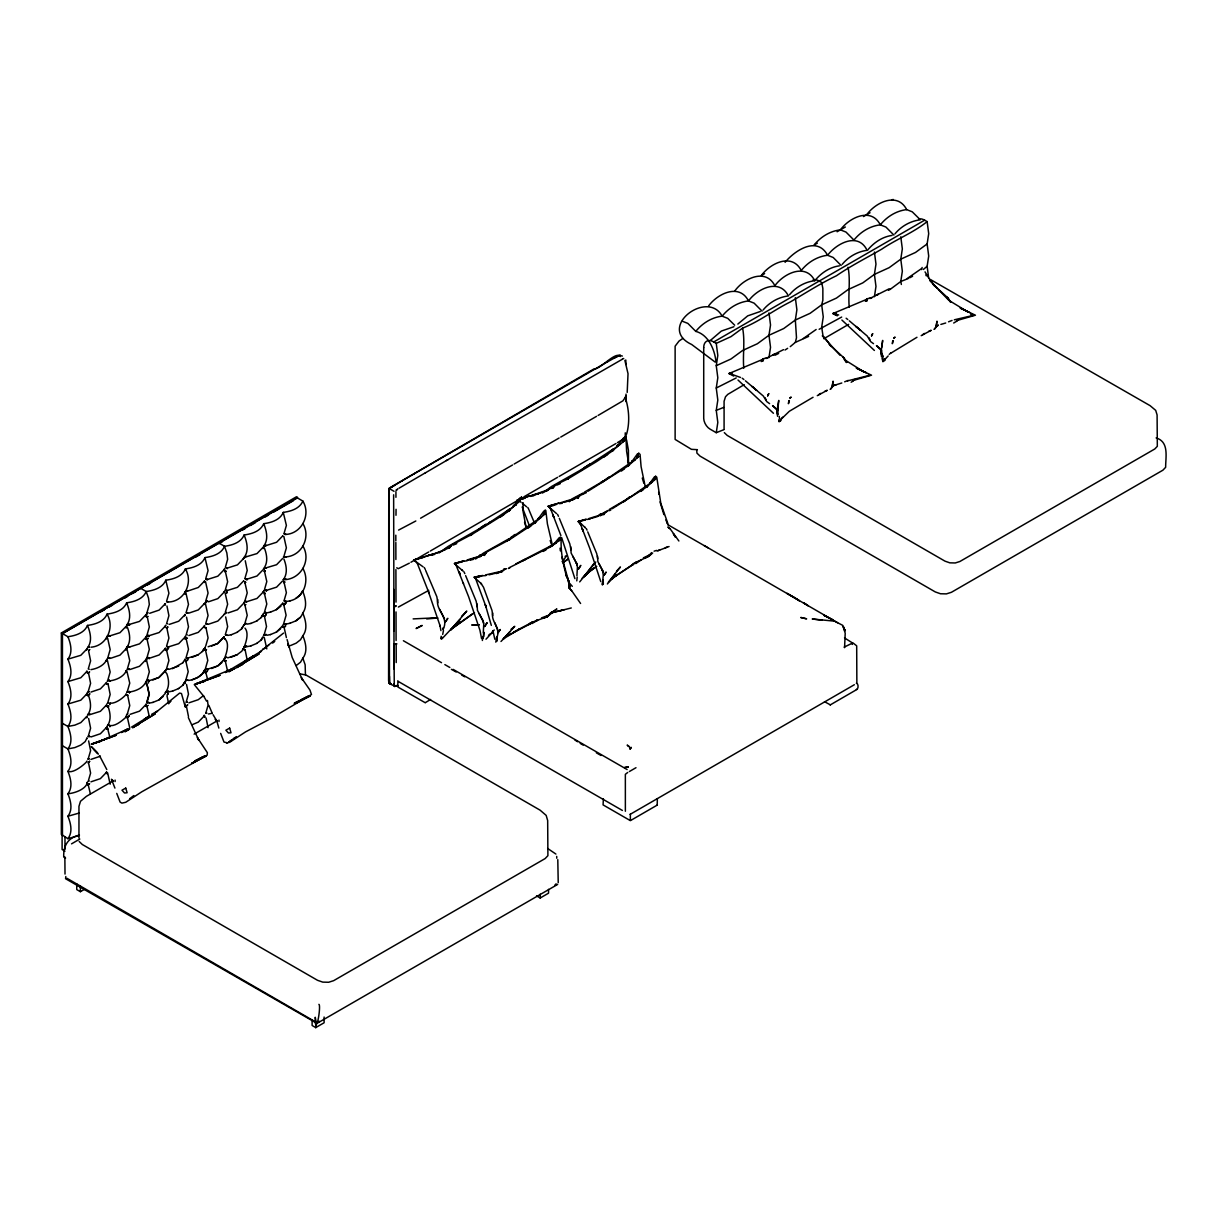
<?xml version="1.0" encoding="UTF-8"?>
<svg xmlns="http://www.w3.org/2000/svg" width="1227" height="1227" viewBox="0 0 1227 1227"><rect width="100%" height="100%" fill="white"/><g stroke="black" fill="none" stroke-linecap="round" stroke-linejoin="round"><path stroke-width="1.5" d="M76.749 883.854L76.749 889.59L80.384 891.692L84.556 889.284M80.384 891.692L80.384 885.955M312.118 1019.744L312.118 1025.481L315.753 1027.582L324.112 1022.766L324.112 1017.03M430.6 699.467L425.386 702.626M536.552 895.894L540.187 897.995L540.202 894.176M548.561 889.36L548.546 893.179L540.187 897.995M388.974 496.996L389.036 490.493L388.99 492.288M393.637 494.803L393.99 642.994M779.022 421.751L778.869 419.956L779.13 421.336L780.341 420.248M882.934 361.75L882.78 359.971L883.041 361.336L888.179 355.953M395.984 515.279L396.06 509.312M398.085 685.709L394.266 686.338L393.99 643.884M477.088 603.991L477.441 610.34L482.993 620.923L479.097 613.5M570.754 546.705L571.122 553.04L576.675 563.622L572.779 556.199M597.534 556.092L597.84 561.521L602.58 570.555L599.251 564.221M395.938 491.552L395.938 497.303M523.085 502.656L523.055 511.306L526 526.812M116.749 793.394L120.108 802.09L121.902 803.118L125.737 802.289L141.672 791.86L207.133 755.218L207.378 752.703L197.378 737.611L198.805 740.31L188.329 717.534M220.661 733.393L224.02 742.105L227.424 742.78M483.254 633.101L483.76 624.144L482.732 620.187L483.745 623.086M576.92 575.8L577.426 566.843L576.399 562.886L577.411 565.785M628.469 463.576L628.423 450.309L626.568 439.803M779.59 420.938L778.808 420.294M666.921 523.438L667.013 522.273M743.777 368.192C742.596 354.695 745.188 341.551 742.611 328.13C759.636 321.321 773.884 310.048 790.265 301.965C805.479 293.146 820.434 283.422 836.431 275.768C850.894 265.784 866.691 257.823 881.814 249.112C896.554 239.127 913.21 232.808 927.137 221.596L924.667 220.17L713.777 341.934A14.203 8.206 60 0 0 703.7 347.686M849.222 307.317C848.041 293.82 850.633 280.676 848.056 267.256M602.534 584.159L602.779 581.383L602.411 585.003L603.255 574.972L602.35 569.926L603.209 572.411M437.778 599.635C435.294 610.248 449.358 617.074 443.192 629.175L443.392 627.641L443.085 629.712M65.813 876.492L65.583 878.716L315.86 1022.751M560.141 540.34L560.34 538.454M86.58 650.019L87.086 648.439L86.58 650.034M86.642 671.89C86.197 674.451 87.47 668.853 86.642 671.859M86.642 761.307C89.602 759.436 74.954 774.16 67.899 771.369C70.783 778.347 72.945 787.274 67.899 793.808C70.783 800.786 72.945 809.713 67.899 816.246C70.783 823.225 72.945 832.151 67.899 838.685L62.393 835.05M106.488 727.488L106.672 728.761L106.488 727.473M126.059 626.767L126.243 628.04L126.059 626.752M126.059 649.129C125.66 652.427 126.596 644.65 129.31 646.782M126.059 671.476L126.059 672.411L126.228 670.939M129.495 692.764L129.495 691.829L129.495 692.78M145.568 638.331L145.814 639.098L145.798 637.273M149.127 703.332L149.127 703.316M165.2 648.884C164.924 652.396 165.814 645.785 165.2 648.868M204.28 582.073C204.909 578.208 204.265 584.083 204.28 582.089M204.28 604.42C212.363 596.107 202.7 604.006 204.28 604.436M204.28 626.782C204.909 622.917 204.265 628.791 204.28 626.798M204.28 649.129L205.154 647.043L204.51 649.911L206.519 649.62L205.17 650.218L204.28 649.144M204.28 671.506L204.802 672.488L205.154 669.405M204.28 716.2C203.866 712.32 205.921 720.356 204.28 716.215M568.868 587.733L568.929 581.751L566 575.049L566.383 576.061C563.147 563.546 560.448 552.181 561.23 538.208M881.768 347.226L882.673 340.416L881.354 350.078L883.501 360.953M86.642 783.639L87.47 782.044C86.749 787.918 77.562 792.703 67.899 793.808M126.059 693.822C127.945 693.378 117.639 703.731 110.537 703.209M126.059 716.169L126.887 717.764L129.31 715.678M145.568 638.316L146.442 636.23M204.28 671.491L205.17 669.39M483.085 638.163L483.53 634.466M576.767 580.862L577.211 577.165M568.822 586.23L569.175 583.392L569.757 586.199M492.717 613.009C490.631 621.844 501.536 628.27 496.567 638.178L496.751 636.92L495.815 642.181M779.038 420.6L779.544 421.49L781.108 420.37M305.431 674.804L305.155 664.804L302.854 658.163C307.885 651.629 305.722 642.703 302.854 635.724C307.885 629.19 305.722 620.264 302.854 613.285L300.538 617.288L296.167 620.724L289.94 623.285M482.364 640.494L482.947 636.828M627.196 392.41L628.025 373.683L624.865 360.355M441.689 636.92L441.291 638.96L441.705 638.27M442.702 634.42L443.468 630.54M441.03 638.592L441.183 636.276M703.715 347.686L703.715 418.422A8.85 5.107 60 0 0 709.988 429.082L716.261 432.702L717.81 422.441L716.261 410.37L717.81 400.094L716.261 388.023L717.81 377.763L716.261 365.692L717.81 355.431L716.261 343.361L713.777 341.934M768.976 357.594L770.525 347.318L768.976 335.262L770.525 324.986L768.976 312.916M790.265 346.643L795.341 342.379L796.492 337.762L795.341 320.032L796.89 309.771L795.341 297.701M874.422 296.719L875.971 286.443L874.422 274.373L875.971 264.112L874.422 252.041M928.701 278.345L927.137 266.274L928.701 256.014L927.137 243.943L928.701 233.667L927.137 221.596M626.552 434.327C629.957 422.425 629.098 409.542 625.356 397.809M844.575 647.672L845.204 633.193L842.704 625.341L834.575 621.153L812.213 618.991L822.228 620.248M921.554 269.587L922.137 267.455M86.642 738.93L87.086 737.856L85.169 741.629L80.798 745.065L74.847 747.58L67.899 748.915L62.454 745.771M145.798 614.926L145.63 616.399L147.332 613.101M145.798 659.635L145.814 661.46L147.332 657.81M165.369 603.623L165.2 605.11L165.369 603.607M145.798 681.982L145.814 683.807L145.814 681.967M145.798 704.344L145.814 706.169L145.814 704.329M184.94 592.334L184.94 594.144L186.013 590.847L188.206 590.862L186.489 590.509L184.94 592.319M184.94 704.099L184.771 705.586L184.94 704.083M224.081 636.798L223.851 637.841L224.081 636.782M243.652 625.494L244.725 624.006M126.059 649.114C126.335 644.804 131.028 648.362 129.31 646.782M126.059 671.46L126.243 670.924M545.018 510.785L543.438 514.926M638.684 453.484L637.104 457.625L638.914 456.337L628.147 465.846L629.466 465.079L587.917 491.275M638.807 453.008L637.043 457.548M655.571 476.459L654.221 479.987M655.663 476.045L654.16 479.926L655.755 478.898L646.568 487.012L647.703 486.352L612.196 508.73M544.174 513.177L543.362 514.849L545.233 513.638L534.481 523.147L535.8 522.38L509.082 539.987L509.726 539.558L486.92 551.797L484.742 554.543L482.825 554.466L484.573 554.696L482.594 554.405L480.34 556.398L481.613 555.57L467.027 560.003M856.369 689.497C858.655 689.421 858.655 683.301 856.354 683.24M626.23 396.076L622.902 400.846L598.101 415.432M650.632 554.543L651.399 552.625M520.355 499.834L521.582 496.812M625.141 436.843L622.856 441.689L624.957 440.34L611.966 451.137L613.638 450.171L596.598 461.582L567.626 479.067L568.438 478.591L555.31 485.064L552.656 488.07L550.417 488.193L552.395 488.285L550.11 488.177L547.411 490.417L548.776 489.558L531.797 495.371L538.208 493.821L536.429 494.266M520.417 499.818L521.49 497.288M625.034 437.318L622.963 441.735M560.248 537.119L558.362 540.877L560.018 539.957L550.846 546.721L509.297 567.656M560.172 537.518L558.469 540.954M624.834 398.238L626.123 395.631M224.372 658.592C225.599 656.798 228.559 656.752 225.17 657.657C219.188 668.531 232.286 646.813 225.415 639.42M145.814 614.911L147.347 613.101M145.814 637.258L147.332 635.463M145.814 659.62L147.792 657.611L149.065 658.163M243.652 625.479C244.679 622.917 248.928 623.347 244.74 624.006M555.31 884.897L555.816 883.977M62.454 835.541L62.454 633.577L297.409 497.932L302.854 501.076C299.664 508.745 290.814 511.352 283.268 512.38C280.078 520.049 271.228 522.656 263.698 523.684C260.507 531.352 251.658 533.96 244.112 534.987C240.921 542.656 232.072 545.263 224.541 546.291C221.335 553.96 212.486 556.567 204.955 557.595C201.765 565.264 192.915 567.871 185.369 568.899C182.179 576.567 173.329 579.175 165.798 580.202C162.608 587.871 153.758 590.478 146.212 591.506C143.022 599.175 134.172 601.782 126.642 602.81C123.452 610.479 114.602 613.086 107.056 614.113C103.866 621.782 95.016 624.39 87.485 625.417C84.295 633.086 75.445 635.693 67.899 636.721L61.35 632.948L61.35 834.467L62.454 835.096M86.703 649.19L80.798 655.31L67.899 659.16C70.783 666.138 72.945 675.08 67.899 681.598C70.783 688.577 72.945 697.519 67.899 704.037C70.783 711.031 72.945 719.958 67.899 726.476C70.783 733.47 72.945 742.396 67.899 748.915C70.783 755.909 72.945 764.835 67.899 771.369M86.703 671.629L80.798 677.749L67.899 681.598M86.703 694.068L80.798 700.188L67.899 704.037M125.875 626.583L119.97 632.703L108.804 636.215M86.703 716.522L80.798 722.626L74.847 725.142L67.899 726.476L62.454 723.332M106.289 682.764L100.384 688.884L90.951 692.074M125.875 649.022L119.97 655.141L110.537 658.332M145.446 615.279L139.541 621.399L126.642 625.249C131.688 618.715 129.51 609.788 126.642 602.81M106.289 705.218L100.384 711.323L89.218 714.85M145.446 637.718L139.541 643.838L128.375 647.35M165.031 603.975L159.127 610.095L149.694 613.285M106.289 727.657L100.384 733.761L90.951 736.952M145.446 660.157L139.541 666.276L130.108 669.467M165.031 626.414L159.127 632.534L147.961 636.046M165.031 648.853L159.127 654.973L149.694 658.163M184.602 615.11L178.697 621.23L169.265 624.42M204.188 581.368L198.283 587.488L188.851 590.678M106.289 772.535L100.384 778.639L90.951 781.829M164.74 671.338L158.835 677.457L152.884 679.973M145.446 705.05L139.541 711.154L130.108 714.344M165.031 671.307L159.127 677.411L149.418 680.648M184.602 637.549L178.697 643.669L167.532 647.196M204.188 603.807L198.283 609.926L188.851 613.117M223.759 570.064L217.854 576.184L206.688 579.696M165.031 693.746L159.127 699.85L152.884 702.411M182.777 662.718L184.602 660.003M204.188 626.245L198.283 632.365L188.851 635.555M223.759 592.503L217.854 598.623L208.421 601.813M243.345 558.76L237.44 564.88L226.274 568.392M182.777 685.157L184.326 682.488M184.602 682.442L183.053 685.111L178.421 688.592M202.363 651.414L203.897 648.73M204.188 648.7L202.639 651.368L197.992 654.85L192.041 657.365M223.759 614.942L217.854 621.061L208.421 624.252M243.345 581.199L237.44 587.319L226.274 590.831M262.915 547.457L257.01 553.576L244.112 557.426C249.158 550.892 246.98 541.966 244.112 534.987M204.679 669.835L202.363 673.853L197.992 677.289L192.041 679.804M223.483 637.427L217.578 643.546L211.611 646.062M204.955 669.804C202.256 676.292 195.154 679.467 188.575 680.479M223.759 637.396L217.854 643.5L208.145 646.736M243.345 603.638L237.44 609.758L228.007 612.948M262.915 569.895L257.01 576.015L245.845 579.527M282.501 536.153L276.596 542.273L265.431 545.785M241.52 628.807L243.053 626.123M223.759 659.835L217.854 665.939L206.688 669.467M243.345 626.092L241.796 628.761L237.148 632.242M262.915 592.334L257.01 598.454L245.845 601.982M282.501 558.592L276.596 564.711L263.698 568.561C268.314 562.58 266.934 554.313 264.265 547.779M302.854 501.076C311.275 514.957 301.474 534.174 285.001 534.481M204.188 716.016L198.283 722.12L192.317 724.636M261.09 617.503L262.639 614.819M243.345 648.531L241.796 651.2L237.148 654.681L231.197 657.197M262.915 614.788L261.382 617.457L256.734 620.939M282.501 581.031L276.596 587.15L265.431 590.678M302.854 523.515C311.275 537.411 301.474 556.613 285.001 556.92M261.09 639.942L262.639 637.273M262.915 637.227L261.382 639.896L256.734 643.377M282.501 603.485L276.32 609.635M302.854 545.954C311.781 560.647 300.37 580.049 283.268 579.696C287.9 573.73 286.505 565.448 283.851 558.929M282.501 625.923L276.596 632.028L270.354 634.589M302.854 635.724L300.538 639.727L296.167 643.163L290.216 645.678M302.854 658.163L300.538 662.166L296.167 665.601M67.899 659.16C72.945 652.626 70.783 643.7 67.899 636.721M87.485 647.856C92.531 641.322 90.353 632.396 87.485 625.417M88.252 668.976L90.599 660.878L88.635 651.184M88.252 691.414L90.599 683.316L88.635 673.623M107.838 657.672L110.169 649.574L107.639 638.209M87.485 715.172C92.102 709.206 90.721 700.924 88.068 694.405M107.838 680.111L110.169 672.013L107.056 658.991C104.402 665.402 97.439 668.577 90.951 669.635M146.995 612.626L149.326 604.528L148.528 598.147L146.212 591.506L140.768 588.362M166.565 601.322L168.912 593.224L165.798 580.202M107.838 702.55L110.169 694.451L108.221 684.758M127.409 668.807L129.755 660.709L126.642 647.687C131.258 641.706 129.878 633.439 127.225 626.905M146.995 635.065L149.326 626.966L147.378 617.273M88.252 736.292L90.599 728.194L88.635 718.501M127.409 691.246L129.755 683.148L126.642 670.126C123.988 676.537 117.01 679.712 110.537 680.77M146.995 657.503L149.326 649.405L146.795 638.04M166.565 623.761L168.912 615.663L166.949 605.969M88.252 758.731L90.599 750.633L88.635 740.939M205.722 578.715L208.069 570.616L204.955 557.595M127.409 713.685L129.755 705.586L127.792 695.893M146.995 679.942L149.326 671.844L146.212 658.822M166.565 646.2L168.912 638.101L166.949 628.408M186.151 612.457L188.483 604.359L185.952 592.994M88.252 781.17L90.599 773.071L88.635 763.378M146.703 702.427L149.05 694.329L147.102 684.635M205.722 601.153L208.069 593.055L205.538 581.69M225.308 567.411L227.639 559.313L226.842 552.932L224.541 546.291L219.081 543.147M146.995 702.381L149.326 694.283L146.212 681.261C143.559 687.672 136.596 690.847 130.108 691.905M166.565 668.638L168.912 660.54L166.381 649.19M186.151 634.896L188.483 626.798L186.535 617.104M225.308 589.85L227.639 581.751L225.108 570.386M186.151 657.335L188.483 649.236L185.952 637.887M205.722 623.592L208.069 615.494L205.538 604.144M185.875 679.819L188.206 671.721L185.676 660.371M244.879 578.546L247.225 570.448L245.262 560.754M263.698 546.122C268.728 539.589 266.566 530.662 263.698 523.684M205.722 646.031L208.069 637.933L206.105 628.239M225.308 612.288L227.639 604.19L225.108 592.84M205.446 668.516L207.792 660.417L205.262 649.068M284.035 533.5L286.382 525.401L283.268 512.38M186.151 702.212L188.483 694.114L186.535 684.421M225.308 634.727L227.639 626.629L225.691 616.936M244.879 600.985L247.225 592.886L244.694 581.537M264.465 589.681L266.796 581.583L264.265 570.233M284.035 555.938L286.382 547.84L283.851 536.475M244.879 623.423L247.225 615.325L244.694 603.975M205.722 713.347L208.069 705.249L207.47 700.479M264.465 612.12L266.796 604.021L264.265 592.672M264.188 634.604L266.52 626.506L264.572 616.813M284.035 600.816L286.382 592.718L283.851 581.368M283.759 623.301L286.106 615.202L283.575 603.853M302.563 613.316C307.609 606.798 305.446 597.871 302.563 590.877L300.247 594.896L295.891 598.331M543.883 511.015L538.515 518.484L540.693 517.441L506.904 540.862L510.846 537.779M637.565 453.729L632.181 461.199L634.359 460.14L601.797 482.548M654.605 476.659L650.019 483.039L651.874 482.15L623.009 502.165L626.383 499.512M615.433 573.791L607.38 583.975M486.582 552.227L485.002 554.543L482.242 554.88L480.094 556.813M580.264 494.941L578.684 497.257L575.908 497.579L572.119 500.355M605.647 511.874L604.298 513.852L600.095 515.785M649.221 555.233L645.003 558.362M595.785 561.966L579.681 581.905M459.972 619.604L442.011 638.776M562.81 560.662L563.53 559.65M493.177 631.445L485.999 639.206M226.52 593.162L227.164 592.135L226.52 593.178M148.252 705.418L148.237 705.433M263.866 590.8L263.053 592.38L263.882 590.785M509.757 631.859L503.392 638.991L514.757 626.322L511.03 629.328M520.294 497.548L513.914 505.601L516.184 504.496L506.444 511.766L507.518 510.846M623.853 437.594L617.472 445.631L619.742 444.542L609.988 451.797L611.077 450.876M148.237 683.086L148.605 682.58M129.034 716.231L127.792 717.488M566.122 556.598L562.104 561.644M493.009 631.199L491.306 633.515L494.205 629.972M648.991 555.171L643.393 557.871M451.367 545.494L449.435 548.024L445.094 549.236M554.926 485.524L552.978 488.055L549.742 488.668M559.251 537.656L554.175 543.714L555.908 542.932L553.745 543.76L556.153 542.84L548.883 547.38L550.693 545.938L515.846 563.883M504.098 569.42L502.549 571.307L496.291 573.576M488.484 635.509L489.742 634.068M582.165 578.208L585.141 575.08M785.096 262.302C794.943 250.308 817.167 235.737 827.596 255.277L833.194 257.486L841.139 265.477M548.162 615.417L544.113 618.285M780.832 419.22L782.688 417.18M761.353 360.738L764.007 358.529L767.995 357.717L765.909 358.483L783.501 349.664M547.641 615.601L541.506 617.917M865.25 300.753L867.918 298.544L871.891 297.732L869.805 298.498L889.222 288.774M781.461 418.898L789.329 411.275L813.056 397.272M682.227 321.183L687.841 323.391L695.786 331.382C708.378 334.726 714.681 349.48 715.97 361.628A1.641 0.951 60 0 1 715.004 361.965L691.66 344.48C656.215 327.885 707.458 288.897 722.151 316.167L727.749 318.36L734.682 325.216M708.592 305.952C717.534 293.652 739.329 282.946 748.501 300.937L754.114 303.146L762.059 311.137M695.786 331.382C702.304 323.268 711.706 317.364 722.151 316.167C728.654 308.038 738.071 302.133 748.501 300.937C757.458 288.621 779.252 277.931 788.424 295.922C778.562 297.118 769.406 302.348 763.133 309.986M734.958 290.738C743.899 278.422 765.694 267.731 774.866 285.722C783.808 273.406 805.602 262.716 814.774 280.707C820.94 273.161 829.575 267.195 839.36 265.845M710.402 340.431L721.353 331.075L733.915 326.719M737.841 324.066L747.703 315.86L760.28 311.505M817.335 243.176L814.038 245.078C820.556 236.964 829.958 231.059 840.403 229.863C849.345 217.547 871.139 206.857 880.311 224.848L885.909 227.056L893.869 235.047M789.498 294.771C795.771 287.133 804.927 281.888 814.774 280.707M866.753 214.648C875.71 202.332 897.504 191.642 906.676 209.618L912.274 211.826L919.207 218.682M842.213 264.342C848.501 256.688 857.658 251.458 867.504 250.262C873.67 242.716 882.29 236.765 892.09 235.415M894.928 233.897C901.216 226.259 910.373 221.013 920.219 219.832M547.119 490.877L548.653 489.266M761.599 361.213L763.654 358.974L728.976 373.56L733.685 376.06M865.51 301.228L867.55 298.989L832.872 313.56L837.32 315.83M500.984 641.476L504.834 637.488M244.725 556.951C239.679 562.273 249.526 553.684 244.74 556.935M244.725 646.368C238.759 656.936 251.826 636.307 244.986 628.117M186.964 705.617L187.746 704.681L186.949 705.617M264.296 635.065C260.599 637.519 269.909 632.733 264.296 635.065M284.802 626.767C288.268 623.408 281.535 629.236 284.787 626.782M146.458 636.215L149.065 635.816M244.74 646.353L246.734 646.062L243.943 647.289L251.06 645.847M585.371 575.325L583.469 577.227L593.807 563.76M131.58 727.09L149.525 716.031L144.142 719.344L148.038 716.737M475.57 559.021L483.591 553.009L509.113 538.714M569.236 501.736L572.917 498.407L583.254 492.947M263.56 648.715L259.909 652.319L261.443 651.092L225.4 672.534L231.013 669.344L194.265 684.574L203.851 696.43M649.328 554.957L650.325 554.006M453.745 627.058L450.539 630.126L466.781 611.077L461.551 616.383M439.082 552.917L448.162 546.398L480.171 528.27L477.472 530.463M542.641 492.947L551.705 486.429L583.73 468.3L581.031 470.493M761.2 361.536L763.363 360.83M889.192 354.419L890.848 352.87M586.322 574.359L584.911 575.662L592.258 569.282M450.662 629.574L474.481 612.687M585.816 574.451L593.837 568.254M550.217 613.776L548.822 614.957M652.687 552.994L648.868 556.291L634.742 562.871L636.031 562.334L614.006 577.089L633.607 564.236L631.583 565.371M742.611 328.13L730.985 336.643L716.261 343.361M819.161 329.281L841.676 317.057M927.137 243.943L915.511 252.455L900.787 259.158L889.161 267.67L874.422 274.373L862.796 282.885L848.056 289.603L836.431 298.1L821.691 304.817L810.081 313.33L795.341 320.032L783.716 328.545L768.976 335.262L757.35 343.759L742.611 350.477L730.985 358.99L716.261 365.692M923.333 269.48L927.137 266.274M507.349 510.999L509.68 509.052L488.944 522.963M610.908 451.03L613.224 449.082L582.288 469.312M891.047 353.054L916.952 337.287M478.745 529.282L491.429 521.46L489.021 522.947M503.085 639.022L519.389 629.098L513.898 631.936M183.053 662.672L172.455 668.669M158.835 699.896L163.206 696.461M280.952 606.153L276.596 609.589L270.354 612.15M221.934 662.549L217.578 665.985L211.611 668.5M276.32 632.074L280.676 628.638M295.891 620.77L300.247 617.334M202.639 696.246L198.283 699.681L188.851 702.872M597.963 515.938L607.994 510.478M627.718 772.473L625.356 774.314L625.371 811.262M393.99 607.104L396.244 605.801L394.082 607.028M129.694 798.7L133.835 795.556M233.59 738.715L236.366 736.614M232.21 739.758L228.605 742.212L234.786 737.81M452.272 628.408L472.794 613.592M268.744 645.095L263.053 649.39L283.529 633.086M816.139 329.496L803.363 338.468M519.527 501.322L508.407 511.107L510.095 510.141L501.322 516.122L470.202 535.509L472.41 534.113L451.751 545.033L449.113 548.04L446.873 548.162L448.852 548.254L446.551 548.147L443.852 550.386L445.217 549.512L434.143 553.914L413.668 560.018L423.1 566.828M657.197 805.127L657.35 798.639M613.377 577.411L617.258 574.512L608.393 582.181L620.417 566.981L616.506 571.184M562.718 562.779L568.362 558.791M527.717 528.331L530.8 526.107M621.399 471.03L624.466 468.806M640.801 491.444L643.423 489.542M591.92 569.849L596.46 566.567M245.185 601.322L246.903 601.675L245.201 601.322M147.332 680.172L146.458 680.924L149.065 680.525M147.332 702.534C144.663 703.731 151.258 701.43 147.347 702.519M824.881 391.244L827.289 390.293L817.289 395.661M928.793 331.244L931.201 330.308L921.186 335.677M818.624 394.726L820.495 393.407M922.52 334.741L924.391 333.422M853.409 380.861L851.155 382.241M957.305 320.86L953.686 323.023M564.19 561.828L568.285 558.96M500.371 517.042L504.067 514.45M603.929 457.073L607.626 454.496M592.38 569.313L596.69 566.322M565.11 556.414L566.061 555.754M682.872 338.391L679.006 341.075L675.126 346.183L675.126 439.435L691.445 449.327L697.396 449.68M603.362 798.731L603.086 804.897L630.371 820.648L657.365 805.019M604.267 480.493L601.123 482.288L604.528 480.478M535.386 621.107L537.319 619.788M907.274 278.483L921.4 268.667M510.953 537.334L515.355 534.466L513.714 535.524M604.635 480.033L609.021 477.165L607.396 478.239M626.476 499.144L630.233 496.69L628.822 497.595M736.231 377.931L716.261 388.023M785.019 350.032L787.642 348.33M890.465 289.158L900.787 281.489L908.164 278.56M479.435 556.721L468.177 560.125M572.181 500.018L573.101 499.42M441.705 551.49L442.84 550.785M545.263 491.536L546.383 490.815M602.779 481.413L584.405 492.165M624.896 500.325L609.19 509.496M885.004 360.37L882.842 361.321L882.029 358.192M635.755 563.592L641.445 559.711M248.038 659.359L253.422 656.031L244.357 661.506L248.989 658.807M315.845 1021.493L315.247 1017.275C315.968 1037.781 321.336 1005.281 318.897 1004.346M617.457 442.61L623.454 438.959M395.385 484.726L390.431 487.794L401.996 480.846M633.101 563.638L636.675 562.411M398.928 488.269L425.539 472.717M425.294 472.901L462.855 450.969M401.858 480.938L414.619 473.499M543.208 551.46L546.153 549.742M397.885 680.694L397.824 686.982L425.155 702.703M824.529 701.706L830.357 704.85M61.35 632.948L296.489 496.751L297.594 497.38L62.454 633.577M414.481 473.607L594.926 369.097M446.383 460.57L448.024 459.634M462.947 451.061L622.534 359.128M415.83 520.984L398.591 530.079M420.6 518.223L512.533 464.987M514.144 464.051L559.113 438.008M560.739 437.073L596.521 416.352M410.922 562.257L428.652 551.997M430.278 551.046L517.457 500.57M523.868 496.843L557.564 477.334M559.159 476.413L615.954 443.53M127.976 728.761L121.488 732.519L127.102 729.329L99.218 741.629L108.835 737.626M428.744 590.371L398.392 607.058M629.374 771.522L635.985 767.703M844.176 647.135L852.888 642.871L856.691 645.831L856.86 682.918M854.345 684.727L630.111 814.375M830.173 704.958L857.351 689.206M101.181 611.675L104.479 609.758M109.433 606.905L112.731 605.003M124.28 598.331L127.577 596.429M132.531 593.577L135.829 591.675M147.378 585.003L150.676 583.101M195.216 557.38L200.154 554.527M219.081 543.592L222.394 541.69M242.179 530.263L245.477 528.362M250.431 525.509L255.385 522.641M265.277 516.935L268.575 515.018M273.529 512.165L293.314 500.739M594.773 369.189L607.534 361.812M764.605 273.621L761.323 275.523C770.265 263.207 792.059 252.517 801.231 270.507C807.734 262.394 817.151 256.474 827.596 255.277C836.17 243.82 857.136 232.194 866.477 249.127M837.105 231.765L845.342 227.01M863.471 216.55L870.05 212.746M744.222 384.665L727.78 394.373L725.51 396.75L724.083 401.275L724.083 429.496M823.808 338.729L848.67 324.357M586.414 492.61L581.935 494.619M112.93 781.016L86.411 796.338L80.507 801.277L78.957 806.369L78.957 838.087M194.127 734.129L217.332 720.74M609.543 510.677L610.908 509.88M79.448 835.05C67.424 837.964 63.313 846.047 63.727 857.029L65.552 858.087L64.862 856.983L65.016 874.084M71.534 843.854L79.801 839.069M315.247 1023.732L319.388 1021.339L317.318 1022.275M554.773 885.434L556.843 884.238M316.183 1023.839L557.656 884.422M303.437 698.746L308.483 696.092L300.569 700.157M607.396 361.919L619.083 355.385L622.38 356.045M518.73 629.328L533.055 621.844L531.889 622.319L547.334 616.706L556.859 608.96L551.675 612.38M614.006 358.146L620.341 355.109M409.312 563.178L398.3 568.684L396.735 567.794M151.627 714.329L157.547 711.077L155.998 712.304L179.633 693.086L181.458 693.5L185.4 707.335M551.306 612.564L552.978 611.644M506.644 636.199L530.739 623.592L528.638 624.604M958.103 319.802L956.569 320.63L975.434 315.201L960.189 308.069L970.143 312.716M888.44 290.308L890.342 289.296M891.63 200.2L893.118 199.418M909.636 277.808L912.581 276.29M808.608 336.413L795.341 342.379M497.288 572.84L489.036 574.834M199.526 758.731L204.572 756.077L195.231 760.863M549.972 613.27L571.276 607.963M775.004 355.232L778.67 353.391M294.327 703.24L298.913 700.97M301.949 699.451L306.535 697.181M619.482 444.741L616.951 445.815L619.482 444.741L618.316 445.248M515.923 504.711L513.392 505.785L515.923 504.711L514.757 505.217M294.403 703.194L303.56 698.669M530.11 622.963L534.006 621.982M855.28 379.281L852.673 380.615L871.523 375.186L856.277 368.069L863.256 371.459L845.418 360.263L846.339 361.888L843.194 357.18L846.477 362.548M508.361 568.5L509.895 567.794M658.04 550.647L659.942 549.727M225.17 571.782L226.09 571.261L225.17 571.782M87.915 673.393L89.617 671.921L87.899 673.393M87.915 695.74L89.893 693.73L87.899 695.74M225.17 638.853L223.912 638.285L225.17 638.853M225.17 661.2L226.09 660.678L225.17 661.2M87.915 762.811L87.899 762.811M87.915 785.157L89.617 783.7L87.899 785.157M234.418 668.638L233.084 669.282L235.4 668.224M147.347 635.463C148.958 633.853 149.418 638.009 149.065 635.831M147.347 657.81C148.958 656.2 149.418 660.371 149.065 658.178M147.347 680.172C148.958 678.562 149.418 682.718 149.065 680.54M127.777 717.488L126.059 717.135M289.94 600.847C304.112 597.764 309.864 580.432 302.854 568.392M250.783 623.454L257.01 620.893M231.197 634.758L237.44 632.196M198.283 654.804L186.826 658.378M178.697 666.108L168.989 669.344M250.783 645.893L257.01 643.331M237.44 654.635L227.731 657.871M172.455 691.108L178.697 688.546M100.384 756.2L90.951 759.39M79.31 813.01L67.899 816.246M79.31 835.464L67.899 838.685M556.889 485.064L560.279 483.668M453.33 545.018L456.72 543.638M536.245 620.831L537.641 620.264L531.935 623.577M423.085 557.549L413.668 560.018L440.263 551.905M716.261 410.37L723.639 407.441M716.261 432.702L723.639 429.772M948.548 321.796L952.029 320.446M844.651 381.796L848.133 380.431M104.096 739.605L91.243 744.053M463.775 560.846L454.419 563.561L462.886 570.908L462.226 570.08M586.153 519.22L578.162 521.536L580.693 524.619L580.172 523.331L589.727 548.239L600.77 581.598M847.55 380.876L870.173 375.186M657.151 551.015L669.068 546.521M525.233 498.147L517.227 500.049L519.067 501.398L517.227 500.049L530.34 495.723M555.003 504.987L556.214 504.527M462.548 561.828L454.419 563.561L463.07 561.122M585.11 520.064L578.162 521.536L585.555 519.466M954.345 319.802L974.085 315.201M665.279 547.748L667.319 547.012M529.589 495.953L518.131 499.742L519.067 501.398M551.245 506.26L553.76 505.401M390.892 683.577L389.588 683.562L389.48 681.2L389.005 506.966M390.815 683.608L388.898 683.27L388.591 680.387L388.76 488.438L594.067 368.882C599.528 370.079 616 350.493 620.31 356.443M543.822 491.935L534.021 495.11M559.405 502.978L548.086 506.26L556.567 513.607M564.159 502.38L567.349 501.368M591.889 518.223L597.672 516.46M195.814 684.053L204.526 681.399M100.614 741.399L91.902 744.037L96.504 742.642M622.518 358.867L623.715 358.499M558.684 503.177L548.086 506.26L549.297 506.429L551.046 509.849L550.432 508.361L560.892 535.57M431.659 555.279L434.542 554.405M568.101 501.137L570.923 500.309M395.416 686.384L389.603 683.792L389.45 676.368M836.185 384.772L834.437 385.278L841.799 382.993M564.359 609.65L552.104 612.58M940.864 324.419L945.695 323.008M482.84 575.448L474.174 577.211L481.551 583.975L480.861 583.224L483.515 587.242L492.012 610.509L492.733 615.678M559.865 610.908L563.408 609.88M654.098 551.153L656.69 550.402M481.628 576.215L474.174 577.211L482.073 575.632M470.34 560.141L473.637 559.297M432.886 554.236L434.649 553.776L428.238 555.34L429.772 554.972M582.779 493.944L574.006 499.098L575.294 498.269L560.693 502.702M607.81 511.03L600.31 515.417L601.399 514.726L588.929 518.515M503.622 569.175L505.723 568.684M836.293 313.038L832.872 313.56L835.066 313.176M732.381 373.023L728.976 373.56L731.154 373.161M906.676 209.618C896.231 210.829 886.83 216.734 880.311 224.848C869.882 226.044 860.464 231.949 853.946 240.063L846.001 232.072L840.403 229.863M551.092 612.396L553.392 611.936M530.401 496.414L533.76 495.754M169.265 601.982C185.032 600.862 193.299 582.043 185.369 568.899M284.725 601.859L290.216 600.801M265.431 613.117L270.63 612.104M90.951 647.196C106.718 646.077 114.985 627.258 107.056 614.113M247.302 624.129L251.06 623.408M285.001 624.252L290.216 623.239M227.731 635.433L231.474 634.712M266.888 635.264L270.63 634.543M172.746 691.062L165.522 692.442C169.74 687.013 169.004 679.421 166.673 673.332M149.418 703.086L153.16 702.365M110.537 725.648C116.534 726.047 123.942 719.022 126.059 717.12M208.421 714.007L211.903 713.332M506.398 568.73L498.085 572.61L499.604 571.705L485.693 574.911M865.541 301.121L867.274 300.83M89.234 646.89L87.899 647.488L89.249 646.89M89.234 669.252L89.249 669.252M89.234 691.599L87.899 692.197L89.249 691.599M89.234 713.961L87.899 714.559L89.893 714.237M89.234 736.307C85.675 736.721 91.948 736.706 89.249 736.307M89.234 758.669L87.899 759.268L89.249 758.669M89.234 781.016L89.249 781.016M559.451 503.668L562.349 503.269M586.629 519.496L590.356 518.99M464.327 561.168L467.226 560.77M426.689 618.945L437.901 617.994M834.237 313.621L838.67 315.002M730.188 373.744L740.51 377.456M483.285 575.739L485.938 575.57M413.146 618.899L435.846 617.81M518.546 500.294L521.061 502.272M414.987 560.264L417.487 563.853L429.266 593.669L428.116 590.754L440.186 626.153L439.987 625.233L440.907 630.617M478.806 624.834L471.751 625.003L479.282 624.834M579.159 521.828L585.402 527.825L584.834 527.119M455.57 563.883L468.653 596.813L479.941 630.279L481.582 638.623M299.955 673.838L305.998 675.019L540.11 810.173L546.168 815.388L547.671 820.541L547.902 855.679L545.156 858.563L333.652 980.664L328.652 982.26L322.762 982.121L317.548 980.312L82.332 844.513L79.188 841.492M475.217 577.549L486.168 607.212L485.309 604.65L491.321 625.387M394.02 491.306L389.45 488.637M89.249 713.961L89.893 714.252M970.618 314.219L972.444 314.633M226.535 742.948L229.633 742.304L245.569 731.875L270.538 718.7L311.474 694.513L309.986 690.111L301.29 677.626L302.716 680.325L292.225 657.549L287.103 639.604M868.532 374.618L870.173 375.063M930.388 279.495L1150.098 405.662L1155.696 410.37L1157.092 414.941L1157.322 446.321L1154.791 448.975L959.867 561.506L955.266 562.963L949.821 562.84L944.989 561.153L727.228 435.432L724.313 432.64M966.324 311.137L967.75 311.719M967.152 311.474L949.744 300.86M451.383 669.328L456.199 672.013M596.337 752.811L601.031 755.479M667.657 524.604L708.408 548.024M461.766 675.111L464.742 676.813M704.206 545.57L837.612 622.764M1156.125 437.916C1169.346 441.843 1165.573 456.996 1165.65 467.303L1162.905 470.186L951.4 592.304L946.416 593.883L940.511 593.761L935.296 591.935L700.08 456.137L696.936 453.131L696.706 449.726M844.498 637.917L851.921 642.595L852.366 644.42M403.392 640.739L441.521 662.687M444.849 664.605L449.818 667.473M453.131 669.375L627.135 769.544M398.637 681.66L622.38 810.449M547.671 848.486L555.892 854.053M64.985 851.17L62.102 849.498L62.102 835.234M316.781 1022.628L66.933 878.287M580.233 743.409L583.208 745.126M574.957 740.08L577.595 741.737M873.517 343.667L870.633 341.597L867.244 336.045L859.713 329.649M769.605 403.668L766.737 401.582L763.332 396.045L755.801 389.634M129.31 624.42L126.519 625.663C127.654 622.043 130.752 626.736 129.31 624.436M168.452 691.246C163.758 693.378 164.142 692.856 168.452 691.246M129.31 669.129C124.172 668.623 131.166 670.172 129.31 669.144M109.74 658.071C104.602 657.565 111.596 659.114 109.74 658.086M129.31 691.491L126.887 692.227L129.31 691.491M846.139 318.238L847.78 319.511M742.228 378.223L743.869 379.496M949.345 300.584L951.201 302.087M845.434 360.585L847.29 362.088M668.24 527.411L669.865 528.714L667.979 526.95M522.288 503.177L526.659 506.858M858.302 328.453L855.971 326.474L860.587 330.385L849.299 320.814M754.39 388.438L752.059 386.459L756.691 390.37L745.402 380.799M394.649 686.599L394.128 683.684M841.891 320.032L874.391 350.447M737.994 380.033L773.439 413.284M93.62 749.191L97.669 753.163L91.304 746.583L98.267 754.191M881.339 349.588L876.446 345.615L881.661 350.784M777.443 409.588L772.55 405.6L777.765 410.769L778.762 400.416L777.611 406.919L777.995 414.143M111.964 779.758L113.451 781.2L111.442 779.252L114.924 788.087M678.884 540.984L670.279 529.021M572.303 586.322L568.853 582.503M844.437 359.818L846.093 361.49M937.413 288.483L929.805 280.6M948.348 299.833L938.364 289.48M840.096 355.339L822.274 335.815M580.586 603.485L571.843 590.939M213.084 714.727L216.811 720.924L218.835 728.086M928.057 276.903L925.035 271.888M928.747 278.008L934.652 285.707L933.256 284.48L947.719 297.762L950.879 302.256M948.854 299.434L947.091 297.179L950.25 301.903M439.573 609.267L444.45 618.715M824.145 336.904L830.74 345.692L829.36 344.48L843.808 357.747L846.967 362.241M203.36 695.602L206.504 701.062M99.464 755.587L106.795 769.544M282.624 604.39L284.787 604.42L282.609 604.374M184.771 638.531L187.378 638.132L184.94 638.853L185.584 635.985L184.771 638.515M109.924 703.117L109.755 704.62L109.924 703.132M494.849 622.779L497.748 629.681M527.855 507.579L528.822 509.42M424.297 567.549L425.263 569.389M288.912 646.522L287.701 644.129L289.311 647.335M545.8 510.386L547.411 523.929L552.549 545.8M568.254 581.399L570.156 587.35M529.174 510.401L533.791 521.368M425.631 570.371L436.843 596.751L437.84 602.84M665.816 519.972L666.568 521.521M586.276 528.53L587.043 530.141M557.579 514.435L558.484 516.322M463.913 571.736L464.818 573.622M869.007 337.793L869.928 339.726M765.096 397.778L766.031 399.726M925.848 274.955L926.262 275.83M529.466 525.877L522.181 506.996M208.835 705.402L212.302 713.408M625.939 436.843L626.614 451.337L628.607 463.239M587.748 531.858L596.721 553.653L597.718 558.76M559.313 518.331L569.803 543.837L570.969 549.819M465.631 575.632L476.137 601.138L477.303 607.12M569.573 584.758L561.92 557.227M561.629 537.518L574.896 578.638M463.177 582.748L463.515 583.761M283.851 626.245L286.382 637.595M264.265 637.549L266.796 648.899M245.262 650.509L247.225 660.203M225.108 660.157L227.639 671.506M205.538 671.46L207.67 679.62M206.105 717.994L208.069 727.688M186.535 706.859L188.483 716.553M166.949 695.724L168.713 703.823M146.795 705.372L149.326 716.721M127.225 716.675L129.755 728.025M107.639 705.54C110.307 712.059 111.688 720.341 107.056 726.307L109.97 737.734M107.639 772.857L110.169 784.206M88.068 784.16L90.399 793.915M642.258 478.101L643.868 483.223M628.623 463.944L627.611 460.738M524.543 522.196L526.138 527.319M619.972 355.631L620.31 356.52M660.003 501.858L663.884 514.604M550.202 540.524L551.245 543.944M492.947 630.862L494.834 639.236M645.141 486.199L641.092 466.643L640.049 454.22M656.736 477.073L660.816 503.361L668.378 525.064M881.584 354.818L880.695 350.523L881.553 356.796M777.688 414.818L776.783 410.524L777.581 416.336M900.787 236.826L902.336 248.897L900.787 259.158L902.336 271.228L900.787 281.489L901.354 284.465M522.886 497.993L523.07 498.96M557.794 859.636L558.224 882.658M560.049 548.193L560.356 550.892M393.944 630.908L393.852 589.481M779.283 416.382L779.421 418.622M823.056 336.167L821.691 327.149L823.256 316.888L821.691 304.817L822.857 300.201L822.857 288.437L821.691 282.486L819.222 281.06A14.203 8.206 60 0 0 813.102 279.909M545.125 509.987L545.233 511.874M625.816 360.032L625.908 364.511M483.791 633.807L483.76 632.12L483.821 636.614M556.705 856.385L556.751 858.256M625.233 436.812L625.264 438.407M218.989 720.096L219.004 721.553M115.093 780.081L115.108 781.538M393.928 644.006L394.051 669.006M630.371 820.372L630.356 814.114M626.015 394.112L626.031 401.658M626.107 433.53L626.123 439.097M625.249 432.84L625.249 438.576M395.815 535.202L395.83 540.831M395.846 542.457L395.892 559.497M395.907 569.573L395.999 602.12M396.014 611.936L396.091 640.494M396.168 644.298L396.214 662.565M388.99 496.828L388.99 507.134M64.985 836.891L64.985 849.375M918.548 219.035A14.203 8.206 60 0 1 924.667 220.2M315.753 1021.846L315.753 1027.582L315.753 1021.846M833.072 381.367L832.197 386.428L833.072 381.367M936.983 321.382L936.109 326.428L936.983 321.382M768.731 393.683L767.673 395.861L768.731 393.683M872.642 333.698L871.569 335.876L872.642 333.698M115.89 790.265L115.89 790.265M219.802 730.28L219.802 730.28M496.981 637.365L496.69 641.2L496.981 637.365M86.642 694.237C86.12 697.795 87.961 689.789 86.642 694.221M86.642 716.599L86.81 717.872L86.642 716.568M106.488 638.071C106.089 641.368 107.025 633.592 109.74 635.724C111.458 637.319 106.764 633.73 106.488 638.055M106.488 660.417C106.043 662.994 107.316 657.396 106.488 660.402M106.488 682.779L106.488 683.715L106.488 682.764M106.488 705.126L106.672 706.399L106.488 705.111M109.985 681.215L109.096 680.141L107.316 681.169L109.096 680.141L109.985 681.215M109.985 725.924C109.816 728.731 109.832 723.669 109.985 725.924M106.488 772.197C107.792 776.829 106.304 770.05 106.488 772.182M129.556 714.635L129.556 714.635M149.127 613.914L149.127 613.914M165.2 626.522C164.648 628.868 166.673 622.472 165.2 626.506M165.2 671.23C167.025 675.065 163.789 670.985 166.443 669.206C171.013 668.393 165.614 668.224 165.2 671.215M184.756 615.233C184.326 617.794 185.584 612.212 184.771 615.218M184.756 659.942L186.029 661.445L188.022 659.436L185.599 661.506L185.216 658.853L184.771 659.927M184.756 682.289L184.94 683.562L185.584 680.694L188.022 679.942L186.029 680.249L184.771 682.273M263.038 547.687L263.053 548.622L263.053 547.671M788.777 401.26L788.409 403.698L789.36 400.569L788.777 401.26M892.673 341.259L892.32 343.713L893.271 340.585L892.673 341.259M224.081 569.727L224.725 568.684L224.081 569.711M224.081 592.089L224.725 591.031L224.081 592.074M224.081 614.436C225.369 613.132 228.958 610.632 224.081 614.42M243.652 580.785L243.652 580.77M243.652 603.147L244.296 602.089L243.652 603.132M282.777 535.831L282.793 535.816M263.222 614.206L263.866 613.147L263.222 614.19M282.777 602.902L282.793 602.886M282.777 625.249L282.793 625.233M126.504 715.096L127.761 713.823L126.519 715.08M168.452 648.377L166.044 650.448L168.452 648.377M263.498 546.598L266.29 545.325L263.514 546.582M207.593 670.494L206.949 671.522L207.593 670.494M263.498 568.945L266.29 567.687L263.514 568.929M266.305 614.236L265.661 615.279L266.305 614.236M285.876 602.948L285.231 603.975L285.876 602.948M832.842 386.26L830.357 389.312L832.842 386.26M936.753 326.275L934.253 329.311L936.753 326.275M630.479 748.301L629.926 749.252L631.322 747.366L630.479 748.301M486.413 623.807L484.619 626.614L487.134 622.672L486.413 623.807M580.08 566.506L578.285 569.313L580.8 565.371L580.08 566.506M605.494 573.024L603.96 575.417L606.123 572.058L605.494 573.024M446.996 619.497L444.956 622.442L447.824 618.301L446.996 619.497M499.619 630.433L498.024 632.718L500.279 629.497L499.619 630.433M586.675 573.914L584.972 576.215L586.675 573.914M89.617 649.574L88.835 650.494L89.617 649.574M107.301 703.531L108.191 702.764L107.316 703.516M89.617 761.338L88.835 762.274L89.617 761.338M168.176 693.638L167.393 694.559L168.176 693.638M283.437 557.135L286.044 556.721L283.437 557.135M283.437 579.497L285.86 578.745L283.437 579.481M283.437 624.206L286.044 623.791L283.437 624.19M148.237 638.377L146.473 639.405L148.237 638.377M167.808 627.074L166.473 628.04L167.808 627.074M107.731 725.448L109.08 724.85L107.746 725.448M885.357 358.913L884.192 359.833L885.357 358.913M589.343 571.69L587.212 573.592L591.092 570.156L589.343 571.69M613.408 577.457L611.598 579.067L614.896 576.138L613.408 577.457M790.418 397.671L789.789 398.223L791.185 397.088L790.418 397.671M894.33 337.686L893.701 338.238L895.081 337.103L894.33 337.686M834.283 385.171L832.934 386.29L834.283 385.171M938.195 325.186L936.845 326.305L938.195 325.186M170.691 701.231L168.851 702.78L170.691 701.231M274.587 641.246L272.747 642.795L274.587 641.246M457.61 623.899L455.048 626.061L459.757 622.135L457.61 623.899M763.409 358.821L762.304 359.664L763.409 358.821M867.305 298.821L866.201 299.679L867.305 298.821M624.068 357.931L624.068 357.931M155.077 713.915L140.215 722.918L155.077 713.915M258.989 653.93L244.127 662.933L258.989 653.93M166.903 601.813L168.452 601.828L166.918 601.797M147.807 616.445L146.473 617.043L147.807 616.445M206.044 579.221L207.777 579.558L206.059 579.205M284.311 534.021L286.044 534.374L284.327 534.021M186.473 612.871L188.022 612.887L186.489 612.856M225.615 590.264L227.332 590.616L225.63 590.264M245.185 578.975L245.201 578.96M245.661 582.304L244.74 582.84L245.661 582.304M265.216 571.015L264.311 571.537L265.216 571.015M166.903 646.522L168.697 647.304L166.918 646.506M206.044 623.929L207.593 623.929L206.059 623.914M264.756 590.034L264.756 590.018M245.661 604.666L244.74 605.187L245.661 604.666M108.666 706.108L107.332 706.706L108.666 706.108M265.216 593.362L264.311 593.899L265.216 593.362M284.787 582.073L283.882 582.595L284.787 582.073M186.473 657.58L188.268 658.362L186.489 657.565M225.615 634.972L227.164 634.988L225.63 634.972M264.756 612.38L266.474 612.733L264.756 612.38M284.311 601.077L284.327 601.077M265.216 615.724L264.311 616.245L265.216 615.724M206.044 668.638L207.838 669.421L206.059 668.623M206.519 671.967L205.17 672.565L206.519 671.967M186.473 702.289L187.363 702.013L186.489 702.273M206.044 713.347L206.934 713.071L206.059 713.332M139.893 723.27L136.841 725.402L139.893 723.27M243.805 663.286L240.737 665.417L243.805 663.286M397.548 489.236L396.06 490.279L397.609 489.19M138.007 724.605L132.731 727.657L138.007 724.605M241.903 664.62L236.627 667.657L241.903 664.62M484.021 525.601L480.754 527.687L486.107 524.266L484.021 525.601M589.666 464.297L584.313 467.732L589.666 464.297M233.437 669.098L228.958 671.675L233.437 669.098M129.541 729.083L125.047 731.66L129.541 729.083M481.03 554.681L479.251 555.708L481.061 554.711M600.908 513.96L599.374 514.834L600.923 513.99M878.256 294.281L876.354 295.339L878.256 294.281M774.36 354.281L772.443 355.339L774.36 354.281M229.664 728.117L225.891 730.203L228.452 733.01L231.013 732.764L229.664 728.117M125.752 788.102L121.994 790.188L124.54 792.995L127.117 792.749L125.752 788.102M397.471 685.31L395.615 686.292L397.41 685.341M310.048 696.016L295.676 703.224L310.048 696.016M206.136 756.001L191.765 763.209L206.136 756.001M418.959 627.089L416.091 628.546L422.165 625.448L418.959 627.089M524.619 559.727L522.165 560.969L525.677 559.221L524.619 559.727M202.624 757.166L195.078 760.924L202.624 757.166M634.773 460.018L631.828 461.291L634.773 460.018M541.107 517.319L538.162 518.576L541.107 517.319M652.227 482.027L649.712 483.116L652.227 482.027M552.917 611.798L553.975 611.368L552.917 611.798M206.059 627.595L205.17 627.856L206.059 627.595M108.206 684.083L107.332 684.344L108.206 684.083M127.777 695.142L126.902 695.402L127.777 695.142M245.201 649.697L244.311 649.973L245.201 649.697M147.347 706.2L146.473 706.461L147.347 706.2M649.144 556.03L647.994 556.491L649.144 556.03M219.894 675.341L197.486 683.485L219.894 675.341M115.982 735.326L93.589 743.47L115.982 735.326M547.671 616.475L546.49 616.844L547.671 616.475M480.662 576.077L478.346 576.828L480.585 576.153M196.934 683.485L195.139 684.068L203.621 681.43L196.934 683.485M396.674 643.914L394.066 644.558L396.674 643.914M628.301 766.936L624.574 767.535L628.301 766.936M148.222 612.84L148.237 612.84M167.792 623.883L167.808 623.899M187.363 634.942L187.378 634.942M186.029 706.154L185.231 706.138L186.029 706.154M107.746 728.991L106.964 728.991L107.746 728.991M577.61 497.38L578.132 498.116L577.61 497.38M603.377 513.96L603.837 514.588L603.377 513.96M483.929 554.681L484.466 555.402L483.929 554.681M501.122 571.337L501.613 571.997L501.122 571.337M226.872 567.718L227.409 568.699L226.888 567.718M246.443 578.776L246.98 579.757L246.443 578.776M266.014 589.834L266.535 590.816L266.014 589.834M285.584 600.877L286.106 601.874L285.584 600.893M802.826 617.948L800.756 617.488L806.645 618.837L802.826 617.948M835.418 314.679L834.099 313.759L835.418 314.679M863.854 371.704L862.428 371.121L866.247 372.701L863.854 371.704M833.378 620.126L823.746 615.218L833.378 620.126M794.958 597.779L786.998 593.362L799.467 600.816L794.958 597.779M627.825 745.525L627.15 745.142L629.696 747.059L627.825 745.525M804.437 603.27L803.332 602.61L808.056 605.709L804.437 603.27M283.069 627.288L282.547 626.307L283.069 627.288M263.514 616.23L262.977 615.248L263.514 616.23M217.348 721.215L215.354 719.267L217.348 721.215M571.552 590.616L569.037 587.794L571.552 590.616M933.456 284.495L935.02 286.443L933.456 284.495M829.544 344.48L831.108 346.428L829.544 344.48M415.508 561.368L414.634 559.865L415.508 561.368M579.543 522.809L578.837 521.49L579.543 522.809M549.696 507.748L548.868 506.199L549.696 507.748M456.03 565.033L455.202 563.5L456.03 565.033M475.631 578.561L474.956 577.211L475.631 578.561M675.617 537.288L673.439 533.852L675.617 537.288M567.089 576.966L568.929 581.751L567.058 576.905M844.437 629.405L843.271 626.43L844.897 630.663L844.437 629.405M843.731 627.534L844.897 630.663L843.731 627.534M582.978 530.831L582.242 528.653L582.978 530.862M553.714 517.119L552.856 514.588L553.73 517.15M460.048 574.42L459.189 571.889L460.048 574.451M882.366 355.063L882.09 354.128L882.75 356.582L882.366 355.063M658.945 494.174L658.669 492.426L658.945 494.174M603.255 581.567L603.224 580.126L603.285 583.96L603.255 581.567"/></g></svg>
